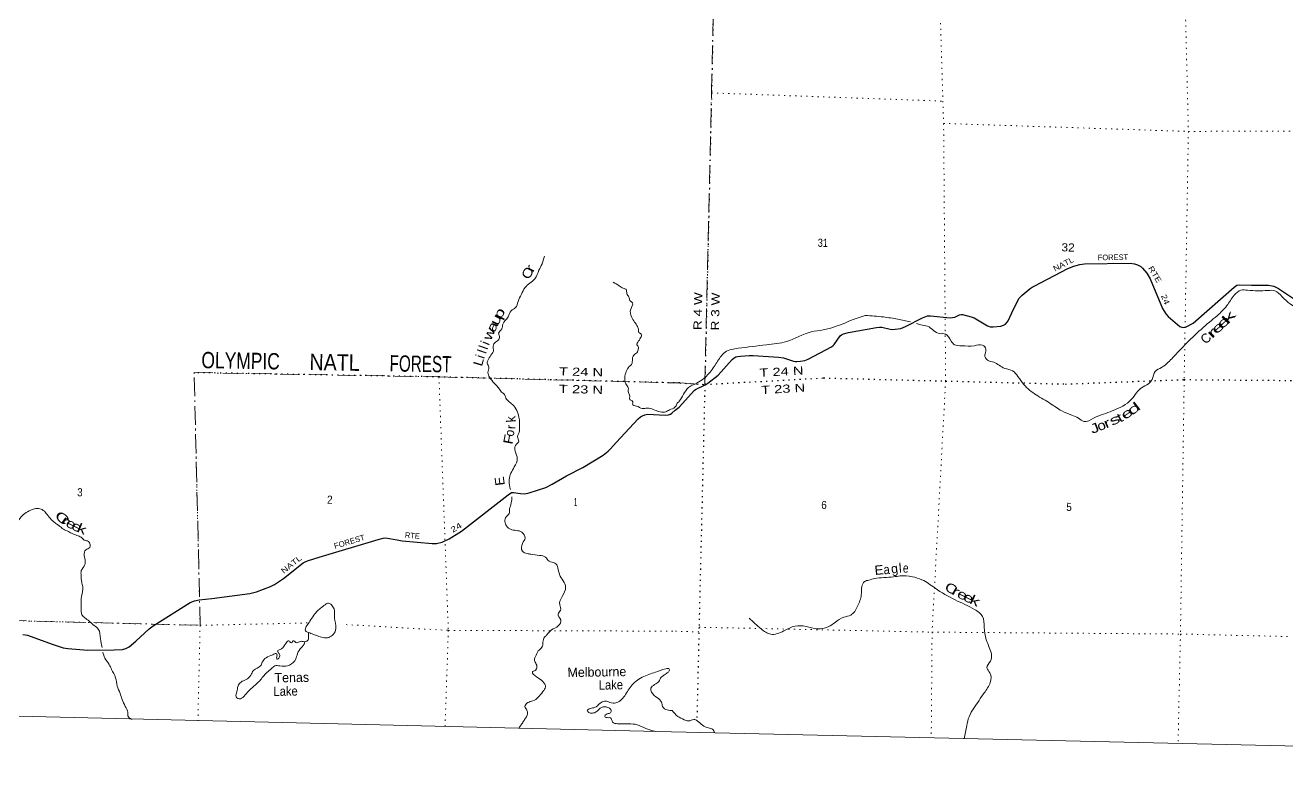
# Model space of a CAD drawing. Header units: feet. Extents: x -745759 to -493183, y 5472 to 195788.
# Drawn here: x -542186 to -515071, y 5472 to 21369 of the extents above; entities that cross this region are included whole.
import ezdxf

# ---------------------------------------------------------------- set-up
doc = ezdxf.new("R2010")
doc.units = ezdxf.units.FT
doc.header["$LTSCALE"] = 80
doc.linetypes.add('DOT_DASHED', pattern=[7.7, 5, -1.2, 0.3, -1.2])
doc.linetypes.add('DOTTED', pattern=[1.5, 0.3, -1.2])
for name, color, linetype, lineweight in [('29', 7, 'Continuous', 25), ('39', 7, 'Continuous', 13), ('4', 7, 'Continuous', 13), ('44', 7, 'DOT_DASHED', 13), ('6', 7, 'DOTTED', 25), ('7', 7, 'DOTTED', 13)]:
    doc.layers.add(name, color=color, linetype=linetype, lineweight=lineweight)
doc.layers.add('30', color=7, linetype='Continuous')
doc.layers.add('41', color=7, linetype='Continuous')

msp = doc.modelspace()

# ---------------------------------------------------------------- linework, layer by layer
at = {"layer": '29'}
for points in [[(-520955.68, 15240.1), (-520821.12, 15499), (-520800.76, 15525.32), (-520759.02, 15567.08), (-520583.02, 15710.51), (-520541.29, 15735.92), (-520499.23, 15759.22), (-519774.53, 16136.63), (-519648.58, 16188), (-519517.94, 16227.94), (-519418.26, 16240.85), (-518435.19, 16253.31), (-518343.99, 16242.47), (-518282.3, 16220.68), (-518209.72, 16184.37), (-518172.48, 16148.2), (-518079.08, 16042.75), (-518005.21, 15920.47), (-517741.53, 15279.31), (-517672.65, 15167.65), (-517617.17, 15105.01), (-517369.06, 14895.47), (-517302.5, 14873.53), (-517234.69, 14884.15), (-517084.03, 14963.12), (-516204.87, 15739.82), (-516143.07, 15781.31), (-516081.02, 15791.23), (-515827.99, 15783.09), (-515460.84, 15781.31), (-515348.34, 15759.53), (-515250.36, 15712.32), (-514839.62, 15436.72)], [(-528130.68, 13156.27), (-527863.02, 13454.95), (-527807.21, 13513.67), (-527778.65, 13535.53), (-527560.88, 13647.13), (-527516.9, 13675.26), (-527294.79, 13844.22), (-526989.1, 14181.4), (-526951.71, 14219.93), (-526935.38, 14229.01), (-526913.6, 14238.08), (-526875.5, 14247.16), (-526814.44, 14255.76), (-526623.29, 14267.13), (-526540.84, 14267.27), (-525992.94, 14235.86), (-525891.17, 14219.93), (-525671.62, 14150.94), (-525631.7, 14141.86), (-525599.38, 14139.67), (-525522.83, 14145.49), (-525426.67, 14165.46), (-525361.04, 14188.31), (-524854.11, 14454.12), (-524817.92, 14483.18), (-524797.96, 14506.78), (-524667.43, 14691.41), (-524638.29, 14717.39), (-524598.37, 14735.55), (-524488.8, 14763.66), (-523889.84, 14871.71), (-523822.78, 14878.51), (-523771.9, 14875.34), (-523592.27, 14833.58), (-523542.62, 14829.41), (-523487.03, 14833.58), (-523363.65, 14853.56), (-523314.52, 14870.23), (-523265.67, 14889.87), (-522903.52, 15075.89), (-522829.3, 15107.74), (-522794.83, 15120.45), (-522762.17, 15124.08), (-522727.49, 15124.02), (-522304.93, 15080.51), (-522254.16, 15084.34), (-522206.94, 15096.85), (-522101.89, 15147.15), (-522072.68, 15151.31), (-522041.83, 15147.68), (-521851.76, 15102.81), (-521786.9, 15078.69), (-521500.22, 14906.21), (-521478.45, 14897.13), (-521444.98, 14889.42), (-521380.46, 14884.42), (-521213.54, 14900.76), (-521160.02, 14918.92), (-521120.1, 14946.15), (-521081.99, 14984.28), (-521060.01, 15017.13), (-520983.51, 15186.56), (-520955.68, 15240.1)], [(-542235.96, 8273.82), (-542136.14, 8255.7), (-541605.46, 8063.15), (-541374.11, 7983.71), (-541273.52, 7969.74), (-540843.18, 7935.53), (-540272.53, 7945.06), (-540097.24, 7951.92), (-540025.96, 7969.21), (-539950.29, 8007.56), (-539807.86, 8127.2), (-539522.2, 8393.73), (-539437.95, 8456.63), (-538643.62, 8959.02), (-538546.33, 8997.1), (-538444.47, 9016.95), (-538173.56, 9046.35), (-537360.29, 9154.66), (-537211.86, 9187.86), (-536914.76, 9301.19), (-536826.61, 9346.82), (-536637.75, 9475.37), (-536213.07, 9811.86), (-536153.43, 9839.61), (-536096.81, 9860.41), (-535864.88, 9937.4), (-534602.55, 10316.97), (-534491.3, 10344.32), (-534440.38, 10349.92), (-534193.73, 10305.61), (-534082.22, 10288.68), (-533438.82, 10225.1), (-533347.42, 10227.59), (-533224.35, 10256.89), (-533072.46, 10329.35), (-532805.75, 10495.82), (-531808.21, 11276.71), (-531736.98, 11321.94), (-531691.9, 11327.28), (-531537.48, 11300.07), (-531447.05, 11298.1), (-531353.67, 11314.2), (-530995.53, 11435.39), (-530861.24, 11500.78), (-530549.23, 11680.55), (-530201.58, 11858.47), (-529765.07, 12128.68), (-529657.47, 12213.2), (-529606.21, 12259.83), (-529484.94, 12398.86), (-529011.13, 12904.9), (-528959.83, 12949.34), (-528917.13, 12975.17), (-528870.47, 12997.03), (-528812.74, 13007.15), (-528427.63, 12989.08), (-528358.13, 12991.07), (-528320.4, 13004.98), (-528286.64, 13026.84), (-528213.7, 13094.28), (-528130.68, 13156.27)]]:
    msp.add_lwpolyline(points, dxfattribs=at)
at = {"layer": '39'}
for points in [[(-531028.29, 16402.29), (-531078.62, 16240.38), (-531144.42, 16103.03), (-531233.5, 15919.95), (-531443.45, 15729.88), (-531521.52, 15584.8), (-531593.81, 15429.49), (-531647.39, 15297.88), (-531741.64, 15229.77), (-531805.18, 15102.44), (-531921.85, 14942.23), (-531944.52, 14840.05), (-532011.13, 14751.09), (-531992.74, 14682.11), (-532020.99, 14598.21), (-532094.78, 14543.68), (-532131.42, 14445.89), (-532120.67, 14393.23), (-532175.92, 14275.76), (-532245.08, 14164.7), (-532256.65, 14104.55), (-532220.57, 14019), (-532239.62, 13900.61), (-532209.82, 13805.14), (-531994.96, 13547.77), (-531926.61, 13465.42), (-531896.86, 13448.54), (-531866.4, 13379.25), (-531711.6, 13214.09), (-531573.5, 12944.59), (-531561.04, 12718.6), (-531582.51, 12584.15), (-531604.23, 12520.23), (-531578.3, 12430.91), (-531649.08, 12336.01), (-531656.22, 12211.27), (-531609.99, 12048.89), (-531674.74, 11873.24), (-531786.08, 11604.08), (-531771.64, 11437.79), (-531758.21, 11387.24)], [(-529547.49, 15844.49), (-529420.63, 15768.7), (-529333.48, 15714.08), (-529267.78, 15686.2), (-529255.88, 15599.25), (-529209.49, 15523.51), (-529189.09, 15454.48), (-529134.05, 15402.7), (-529171.71, 15264.64), (-529153.67, 15100.97), (-529088.09, 14988.47), (-529028.13, 14892.23), (-529005.92, 14815.09), (-529006.82, 14778.85), (-528945.76, 14726.91), (-528959.78, 14648.69), (-529018.35, 14559.52), (-529043.68, 14511.81), (-529008.75, 14460.54), (-529014.54, 14390.17), (-529027.61, 14350.21), (-529105.82, 14279.67), (-529136.99, 14159.58), (-529142.37, 14105.31), (-529225.31, 14006.7), (-529276.28, 13899.2), (-529300.47, 13736.61), (-529274.24, 13659.37), (-529225.99, 13577.54), (-529220.57, 13472.62), (-529192.32, 13395.33), (-529192.08, 13324.8), (-529140.51, 13295.27), (-529129.65, 13246.64), (-529134.28, 13222.58), (-529044.71, 13184.01), (-528925.34, 13130.58), (-528846.78, 13134.61), (-528780.28, 13138.95), (-528654.58, 13097.45), (-528420.16, 13059.2), (-528338.68, 13099.42), (-528220.51, 13158.86), (-528197.58, 13190.51), (-528161.74, 13256.08), (-528139.33, 13267.59), (-528132.24, 13281.63), (-528127.49, 13284.72)], [(-523032.17, 14959.5), (-522936.87, 14928.21), (-522790.78, 14900.4), (-522664.36, 14808.66), (-522529.31, 14740.86), (-522406.9, 14731.76), (-522285.98, 14579.76), (-522209.49, 14501.35), (-522059.24, 14479.48), (-521783.78, 14480.64), (-521610.59, 14492.42), (-521536.26, 14408.02), (-521558.34, 14245.51), (-521488.03, 14161.21), (-521368.32, 14123.99), (-521134.28, 13993.33), (-520964.73, 13938.76), (-520849.1, 13817.09), (-520722.59, 13646.84), (-520458.68, 13422.82), (-520153.55, 13240.05), (-519908.26, 13076.89), (-519689.31, 12986.86), (-519548.09, 12924.95), (-519429.31, 12849.51), (-519222.39, 12924.86), (-519007.19, 13010.07), (-518820.52, 13079.89), (-518406.28, 13329.23), (-518300.31, 13469.51), (-518193.21, 13573.53), (-518046.33, 13660.45), (-517967.61, 13755.11), (-517897.11, 13924.47), (-517760.22, 14013.65), (-517620.83, 14122.9), (-517618.77, 14124.86), (-517424.87, 14325.36), (-516733.15, 14986.49), (-516568.95, 15123.31), (-516360.55, 15341.56), (-516200.21, 15567.05), (-516054.84, 15674.14), (-515914.15, 15672.63), (-515475.99, 15667.72), (-515329.41, 15660.02), (-515171.73, 15531.27), (-514802.47, 15258.31), (-514375.99, 15104.72), (-514120.68, 15021.83), (-514035.96, 14951.27), (-513972.03, 14853.04), (-513884.16, 14828.7), (-513757.37, 14916.12), (-513625.4, 14886.65), (-513521.91, 14843.8), (-513354.16, 14879.87), (-513064.35, 14810.21), (-512825.06, 14729.74), (-512613.61, 14662.05), (-512488.56, 14596.52), (-512257.7, 14582.69), (-512062.31, 14597.94), (-511927.54, 14600.61), (-511779.63, 14647.24), (-511712.75, 14587.18), (-511595.25, 14459.43), (-511474.12, 14398.02), (-511183.95, 14424.99), (-510960.63, 14431.49), (-510785.73, 14431.14), (-510577.05, 14496.38), (-509982.66, 14795.57), (-509718.35, 14915.79), (-509573.43, 15004.77), (-509475.89, 15129.16), (-509407.58, 15222.2), (-509367.21, 15244.65)], [(-524132.19, 15129.21), (-524301.62, 15073.68), (-525032.77, 14820.34), (-525291.09, 14777.14), (-525820.14, 14572.15), (-526256.08, 14498.25), (-526858.95, 14425.67), (-527140.15, 14344.66), (-527246.98, 14231.97), (-527398.37, 14001.31), (-527602.01, 13773.71), (-527742.65, 13679.83), (-527931.72, 13578.85), (-528037.13, 13435.91), (-528127.49, 13284.72)], [(-524132.19, 15129.21), (-523740.93, 15097.28), (-523432.49, 15049.31), (-523161.56, 14996.44)], [(-531729.34, 11232.9), (-531738.36, 11099.13), (-531773.91, 10965.04), (-531782.26, 10872.57), (-531862.98, 10781.95), (-531871.74, 10673.37), (-531756.54, 10533.41), (-531510.66, 10470.69), (-531443.37, 10346.05), (-531498.56, 10230.6), (-531498.72, 10063.37), (-531393.42, 10010.3), (-531319.29, 9998.32), (-531132.81, 9973.39), (-531005.05, 9933.85), (-530922.72, 9847.11), (-530803, 9807.77), (-530702.44, 9565.42), (-530623.43, 9426.38), (-530570.62, 9286), (-530643.86, 9092.43), (-530698.71, 8910.48), (-530681.57, 8791.16), (-530733.8, 8713.92), (-530676.56, 8589.55), (-530728.14, 8457.88), (-530875.16, 8370.98), (-530959.81, 8284.5), (-530999.17, 8239.16), (-531025.96, 8213.65), (-531081.61, 7999.49), (-531158.07, 7918.84), (-531219.39, 7799.51), (-531243.12, 7735.64), (-531210.96, 7654.22), (-531189, 7567.02), (-531224.84, 7501.45), (-531284.05, 7466.7), (-531198.16, 7361.73), (-531059.89, 7259.46), (-531002.35, 7147.16), (-531061.26, 7043.9), (-531158.78, 6925.5), (-531275.49, 6843.87), (-531385.02, 6808.39), (-531445.49, 6723.3), (-531403.17, 6645.65), (-531391.06, 6566.76), (-531452.44, 6445.42), (-531500.65, 6368.08), (-531546.54, 6302.76), (-531574.84, 6254.73)], [(-545171.35, 10768.48), (-545077.22, 10510.17), (-545017.12, 10339.38), (-544986.41, 10199.56), (-544895.54, 10132.76), (-544733.85, 10082.27), (-544617.15, 10002.71), (-544443.44, 9949.9), (-544194.24, 9939.48), (-543892.3, 10107.04), (-543742.77, 10133.43), (-543527.64, 10127.92), (-543102.11, 10330.59), (-542828.77, 10480.74), (-542623.74, 10554.07), (-542424.5, 10637.62), (-542296.32, 10775.37), (-542068.77, 10944.84), (-541846.86, 10969.37), (-541674.12, 10797.71), (-541581.94, 10702.66), (-541506.95, 10644.32), (-541450.86, 10602.69), (-541366.77, 10537.97), (-541256.84, 10486.27), (-541166.13, 10436.11), (-541046.56, 10390.73), (-540967.15, 10348.4), (-540917.99, 10302.81), (-540826.21, 10272.25), (-540799.28, 10142.6), (-540884.98, 10094.43), (-540916.35, 9966.28), (-540903.1, 9772.51), (-540980.71, 9645.54), (-540983.53, 9532.78), (-540972.78, 9399.52), (-540947.15, 9298.12), (-540974.26, 9099.34), (-540984.68, 8843.71), (-540966.24, 8696.15), (-540903.46, 8632.08), (-540814.75, 8559.28), (-540704.38, 8467.8), (-540615.87, 8386.95), (-540568.69, 8182.23), (-540535.15, 7994.68)], [(-526625.78, 8626.68), (-526370.2, 8390.79), (-526161.89, 8276.87), (-525882.69, 8348.41), (-525638.92, 8451.02), (-525403.84, 8445.14), (-525161.81, 8394.8), (-524925.55, 8437.21), (-524776.45, 8532.13), (-524592.76, 8644.3), (-524440.84, 8690.83), (-524297.51, 8878.49), (-524217.15, 9122.09), (-524204.68, 9302.96), (-524147.81, 9408.24), (-524052.49, 9442.09), (-523933.11, 9473.33), (-523522.04, 9511.37), (-523382.81, 9532.04), (-523117.89, 9513.34), (-522912.42, 9447.81), (-522631.3, 9269.66), (-522197.24, 9015.22), (-521782.05, 8811.58), (-521610.9, 8658.32), (-521576.34, 8427.96), (-521530.61, 8161.08), (-521464.43, 7990.32), (-521419.71, 7846.27), (-521441.34, 7701.87), (-521515.32, 7554.74), (-521453.59, 7448.51), (-521444.6, 7240.94), (-521574.75, 7016.7), (-521793.86, 6690.01), (-521900.97, 6503.46), (-521945.84, 6313.33), (-522005.85, 6031.47)], [(-536097.16, 8315.44), (-536160.59, 8353.34), (-536165.66, 8391.75), (-536108.71, 8497.08), (-535941.67, 8740.63), (-535766.85, 8893.31), (-535664.96, 8945.1), (-535605.5, 8909.33), (-535549.37, 8821.25), (-535539.98, 8633.62), (-535507.57, 8401.07), (-535569.2, 8269.67), (-535661.24, 8209.57), (-535784.08, 8204.66), (-535903.9, 8239.97), (-535993.62, 8272.49), (-536095.1, 8317.4)], [(-536174.68, 8111.91), (-536248.76, 8125.9), (-536337.93, 8099.97), (-536368.19, 8096.72), (-536395.53, 8129.66), (-536425.54, 8136.47), (-536450.62, 8098.83), (-536472.89, 8093.36), (-536518.12, 8134.82), (-536587.94, 8078.17), (-536652.58, 7987.15), (-536709.83, 7950.33), (-536761, 7915.37), (-536751.6, 7888.94), (-536718.58, 7841.75), (-536728.24, 7777.52), (-536773.38, 7742.41), (-536781.12, 7754.7), (-536773.12, 7833.07), (-536782.52, 7859.51), (-536863.54, 7837.41), (-537010.01, 7772.65), (-537090.89, 7676), (-537129.09, 7596.38), (-537282.45, 7497.55), (-537337.19, 7400.22), (-537438.18, 7304.08), (-537548.16, 7250.48), (-537612.65, 7165.5), (-537637.89, 7041.22), (-537652.62, 6934.81), (-537615.38, 6895.57), (-537406.83, 7029.25), (-537147.11, 7278.49), (-536991.79, 7455.85), (-536893.11, 7539.96), (-536823.3, 7596.6), (-536710.61, 7597.74), (-536547.61, 7599.61), (-536394, 7708.5), (-536344.68, 7830.15), (-536279.03, 7961.45), (-536192.02, 8061.98), (-536174.68, 8111.91)], [(-536174.68, 8111.91), (-536107.22, 8154.51), (-536097.32, 8228.8), (-536094.3, 8269.03), (-536095.1, 8317.4)], [(-540516.05, 7894.38), (-540472.56, 7762.68), (-540379.43, 7625.3), (-540329.73, 7521.26), (-540243.64, 7343.76), (-540207.96, 7161.5), (-540147.46, 7006.82), (-540102.48, 6874.7), (-540035.74, 6727.91), (-539980.61, 6599.56), (-539978.45, 6524.95), (-539901.3, 6454.68), (-539890.38, 6451.66)], [(-528284.21, 6640.96), (-528385.48, 6649.74), (-528486.12, 6724.01), (-528507.98, 6815.24), (-528598.19, 6908.22), (-528721.83, 7032.29), (-528739.77, 7119.39), (-528659.45, 7193.9), (-528569.17, 7264.12), (-528516.69, 7351.43), (-528461.25, 7396.35), (-528387.61, 7444.84), (-528342.17, 7492.03), (-528343.22, 7530.34), (-528419.57, 7534.31), (-528640.68, 7461.4), (-528929.05, 7353.94), (-529165.29, 7158.51), (-529321.93, 6928.79), (-529422.96, 6830.64), (-529518.36, 6796.81), (-529650.5, 6822.36), (-529736.55, 6840.69), (-529832.35, 6790.76), (-529947.16, 6705.04), (-530040.24, 6683.25), (-530105.94, 6630.53), (-530056.64, 6590.99), (-529970.28, 6584.74), (-529894.84, 6625.12), (-529802.4, 6701.33), (-529719.47, 6719.36), (-529645.63, 6695.3), (-529590.65, 6641.5), (-529603.97, 6591.47), (-529681.02, 6567.25), (-529730.79, 6508.08), (-529652.93, 6483.92), (-529604.68, 6482.69), (-529562.71, 6390.94), (-529455, 6353.92), (-529384.69, 6350.11), (-529213.64, 6351.77), (-529033.1, 6331.02), (-528861.91, 6258.12), (-528748.22, 6218.94), (-528628.81, 6184.83)], [(-527366.85, 6155.04), (-527411.73, 6235.36), (-527502.19, 6264.54), (-527627.66, 6319.98), (-527744.38, 6419.2), (-527814.41, 6445.46), (-527934.05, 6413.36), (-528021.59, 6439.62), (-528161.66, 6512.57), (-528284.21, 6640.96)]]:
    msp.add_spline(points, degree=3, dxfattribs=at)
at = {"layer": '4'}
msp.add_lwpolyline([(-739699.92, 195787.95), (-708889.59, 194791.67), (-678077.93, 193837.75), (-647264.98, 192926.23), (-616450.81, 192057.09), (-585635.48, 191230.34), (-554819.03, 190445.97), (-524001.53, 189704), (-493183.05, 189004.41), (-497222.97, 5471.78), (-528293.91, 6177.09), (-559363.85, 6925.15), (-590432.73, 7715.93), (-621500.49, 8549.46), (-652567.08, 9425.72), (-683632.43, 10344.71), (-714696.49, 11306.44), (-745759.19, 12310.89)], close=True, dxfattribs=at)
msp.add_lwpolyline([(-739699.92, 195787.95), (-708889.59, 194791.67), (-678077.93, 193837.75), (-647264.98, 192926.23), (-616450.81, 192057.09), (-585635.48, 191230.34), (-554819.03, 190445.97), (-524001.53, 189704), (-493183.05, 189004.41), (-497222.97, 5471.78), (-528293.91, 6177.09), (-559363.85, 6925.15), (-590432.73, 7715.93), (-621500.49, 8549.46), (-652567.08, 9425.72), (-683632.43, 10344.71), (-714696.49, 11306.44), (-745759.19, 12310.89)], close=True, dxfattribs=at)
at = {"layer": '44'}
for points in [[(-528116.31, 13678.7), (-527578.28, 13647.13), (-527434.66, 19914.49), (-527328.26, 25204.23), (-527220.52, 30321.29)], [(-543830.66, 6545.81), (-543793.12, 8603.39), (-538426.98, 8469.87), (-538554.63, 13901.29), (-533294.09, 13808.76), (-528116.31, 13678.7)]]:
    msp.add_lwpolyline(points, dxfattribs=at)
at = {"layer": '6'}
for points in [[(-527375.77, 22842.44), (-527434.66, 19914.49), (-527578.28, 13647.13), (-527704.23, 8428.17), (-527749.85, 6422.17)], [(-528118.46, 13678.75), (-533294.09, 13808.76), (-538554.63, 13901.29)], [(-528116.31, 13678.7), (-527578.28, 13647.13), (-525025.58, 13786.63), (-522403.53, 13721.08), (-519829.7, 13656.72), (-517276.09, 13751.92), (-511985.61, 13708.22), (-509608.32, 13592.37)]]:
    msp.add_lwpolyline(points, dxfattribs=at)
at = {"layer": '7'}
for p, q in [((-527434.66, 19914.49), (-522463.08, 19737.85)), ((-527706.7, 8327.58), (-528243.25, 8342.96))]:
    msp.add_line(p, q, dxfattribs=at)
for points in [[(-522212.73, 40853.53), (-522310.42, 35557.37), (-522464.91, 30240.48), (-522607.93, 24981.69), (-522605.92, 24653.5), (-522463.08, 19737.85), (-522446.69, 19258.31), (-522403.53, 13721.08), (-522694.72, 8323.05), (-522712.37, 6047.25)], [(-517022.38, 34723.23), (-517173.82, 30057.86), (-517318.56, 24483.05), (-517185.49, 19086.5), (-517276.09, 13751.92), (-517355.92, 8282.18), (-517407.61, 5925.11)], [(-522446.69, 19258.31), (-517185.49, 19086.5), (-511911.52, 19107.64), (-507111.04, 18999.64)], [(-538554.63, 13901.29), (-538426.98, 8469.87), (-538475.17, 6417.52)], [(-533294.09, 13808.76), (-533092.4, 8361.33), (-533161.91, 6291.49)], [(-549340.59, 6679.16), (-549280.18, 8969.72), (-543793.12, 8603.39), (-538426.98, 8469.87), (-536093.68, 8520.79)], [(-535288.22, 8484.11), (-533092.4, 8361.33), (-528243.25, 8342.96)], [(-527704.23, 8428.17), (-522694.72, 8323.05), (-517355.92, 8282.18), (-515002.91, 8226.92)]]:
    msp.add_lwpolyline(points, dxfattribs=at)

# ---------------------------------------------------------------- texts
at = {"layer": '30'}
for s, rotation, width, p in [('NATL', 27.51, 1.15, (-520052.48, 16071.61)), ('RTE', 301.136, 1.2, (-518055.35, 16147.07)), ('24', 292.355, 1.25, (-517777.83, 15555.65)), ('24', 31.971, 1.4, (-532999.02, 10454.11)), ('FOREST', 16.736, 1.05, (-535529.37, 10111.38)), ('NATL', 38.391, 1.25, (-536629.98, 9572.91))]:
    msp.add_text(s, height=120, rotation=rotation, dxfattribs=dict(at, width=width)).set_placement(p)
for s, rotation, p in [('FOREST', 0.726, (-519131.37, 16316.28)), ('RTE', 354.356, (-534030.21, 10353.88))]:
    msp.add_text(s, height=120, rotation=rotation, dxfattribs=at).set_placement(p)
at = {"layer": '41'}
for s, rotation, width, p in [('C', 63.501, 1.25, (-531355.33, 15885.8)), ('r', 64.301, 1.5, (-531272.84, 16039.91)), ('p', 63.619, 1.5, (-531960.12, 15032.4)), ('k', 46.645, 2.2, (-516350.46, 14916.65)), ('a', 65.508, 1.4, (-532098.98, 14752.18)), ('u', 62.977, 1.55, (-532034.96, 14891.38)), ('e', 39.837, 1.85, (-516593.85, 14711.96)), ('e', 42.898, 1.95, (-516475.08, 14815.17)), ('w', 66.58, 1.35, (-532178.45, 14576.37)), ('r', 42.705, 2.15, (-516685.54, 14617.66)), ('i', 67.823, 1.05, (-532220.58, 14473.45)), ('L', 73.822, 1.15, (-532371.58, 14024.71)), ('t', 29.343, 1.4, (-518657.48, 12823.32)), ('e', 34.432, 1.65, (-518554.8, 12875.87)), ('d', 37.304, 1.9, (-518415.36, 12961.05)), ('J', 21.663, 1.4, (-519251.49, 12582.47)), ('o', 21.313, 1.2, (-519104.7, 12640.8)), ('r', 23.49, 1.45, (-518955.47, 12700.99)), ('s', 26.809, 1.65, (-518825.7, 12752.62)), ('F', 79.402, 1.3, (-531719.53, 12346.6)), ('o', 80.473, 0.95, (-531690.87, 12518.69)), ('E', 96.858, 1.1, (-531878.14, 11483.81)), ('C', 319.815, 1.6, (-541572.38, 10799.3)), ('r', 322.734, 1.9, (-541443.5, 10690.62)), ('e', 333.814, 1.35, (-541334.13, 10607.41)), ('e', 333.429, 1.4, (-541213.98, 10548.21)), ('k', 337.273, 1.45, (-541094.03, 10488.41)), ('E', 5.781, 1.1, (-523921.79, 9550.53)), ('a', 4.695, 0.9, (-523730.08, 9565.59)), ('e', 356.174, 0.8, (-523326.06, 9605.39)), ('C', 329.639, 1.35, (-522446.12, 9241.44)), ('r', 329.854, 1.65, (-522297.76, 9154.55)), ('e', 333.089, 1.4, (-522178.99, 9086.7)), ('e', 333.604, 1.4, (-522045.91, 9019.27)), ('k', 334.267, 1.55, (-521909.55, 8952.94)), ('Lake', 1, 0.9, (-536849.34, 6950.26)), ('Lake', 1, 0.9, (-529858.13, 7086.07))]:
    msp.add_text(s, height=200, rotation=rotation, dxfattribs=dict(at, width=width)).set_placement(p)
for s, rotation, p in [('C', 43.268, (-516813.2, 14500.78)), ('l', 70.813, (-532283.81, 14295.25)), ('l', 70.534, (-532252.41, 14382.81)), ('i', 71.708, (-532321.84, 14187.01)), ('k', 94.649, (-531643.52, 12840.27)), ('r', 86.616, (-531651.86, 12681.99)), ('l', 4.543, (-523401.46, 9601.58)), ('g', 7.633, (-523564.2, 9580.78)), ('Tenas', 1, (-536826.71, 7241.29)), ('Melbourne', 1, (-530529.1, 7356.08))]:
    msp.add_text(s, height=200, rotation=rotation, dxfattribs=at).set_placement(p)
at = {"layer": '44'}
for s, width, p in [('OLYMPIC', 0.8, (-538402.02, 13998.62)), ('NATL', 0.9, (-536078.33, 13957.25)), ('FOREST', 0.7, (-534356.93, 13927.74))]:
    msp.add_text(s, height=350, rotation=358.992, dxfattribs=dict(at, width=width)).set_placement(p)
at = {"layer": '6'}
for s, rotation, width, p in [('R 4 W', 88.687, 1.25, (-527650.45, 14814.88)), ('R 3 W', 88.687, 1.25, (-527276.29, 14806.52)), ('T 24 N', 358.561, 1.35, (-530715.27, 13842.24)), ('T 24 N', 3.128, 1.35, (-526400.49, 13811.18)), ('T 23 N', 358.561, 1.35, (-530716.68, 13466.9)), ('T 23 N', 3.128, 1.35, (-526364.95, 13440.08))]:
    msp.add_text(s, height=175, rotation=rotation, dxfattribs=dict(at, width=width)).set_placement(p)
at = {"layer": '7'}
for s, rotation, width, p in [('31', 358.568, 0.85, (-525154.77, 16607.09)), ('32', 358.568, 1.1, (-519916.24, 16508.98)), ('3', 358.532, 0.9, (-541071.49, 11243.67)), ('2', 358.532, 0.9, (-535699.97, 11083.82)), ('1', 358.532, 0.45, (-530396.15, 11032.48)), ('6', 358.568, 0.9, (-525077.79, 10970.2)), ('5', 358.568, 0.9, (-519810.12, 10928.5))]:
    msp.add_text(s, height=175, rotation=rotation, dxfattribs=dict(at, width=width)).set_placement(p)

doc.saveas('drawing.dxf')
